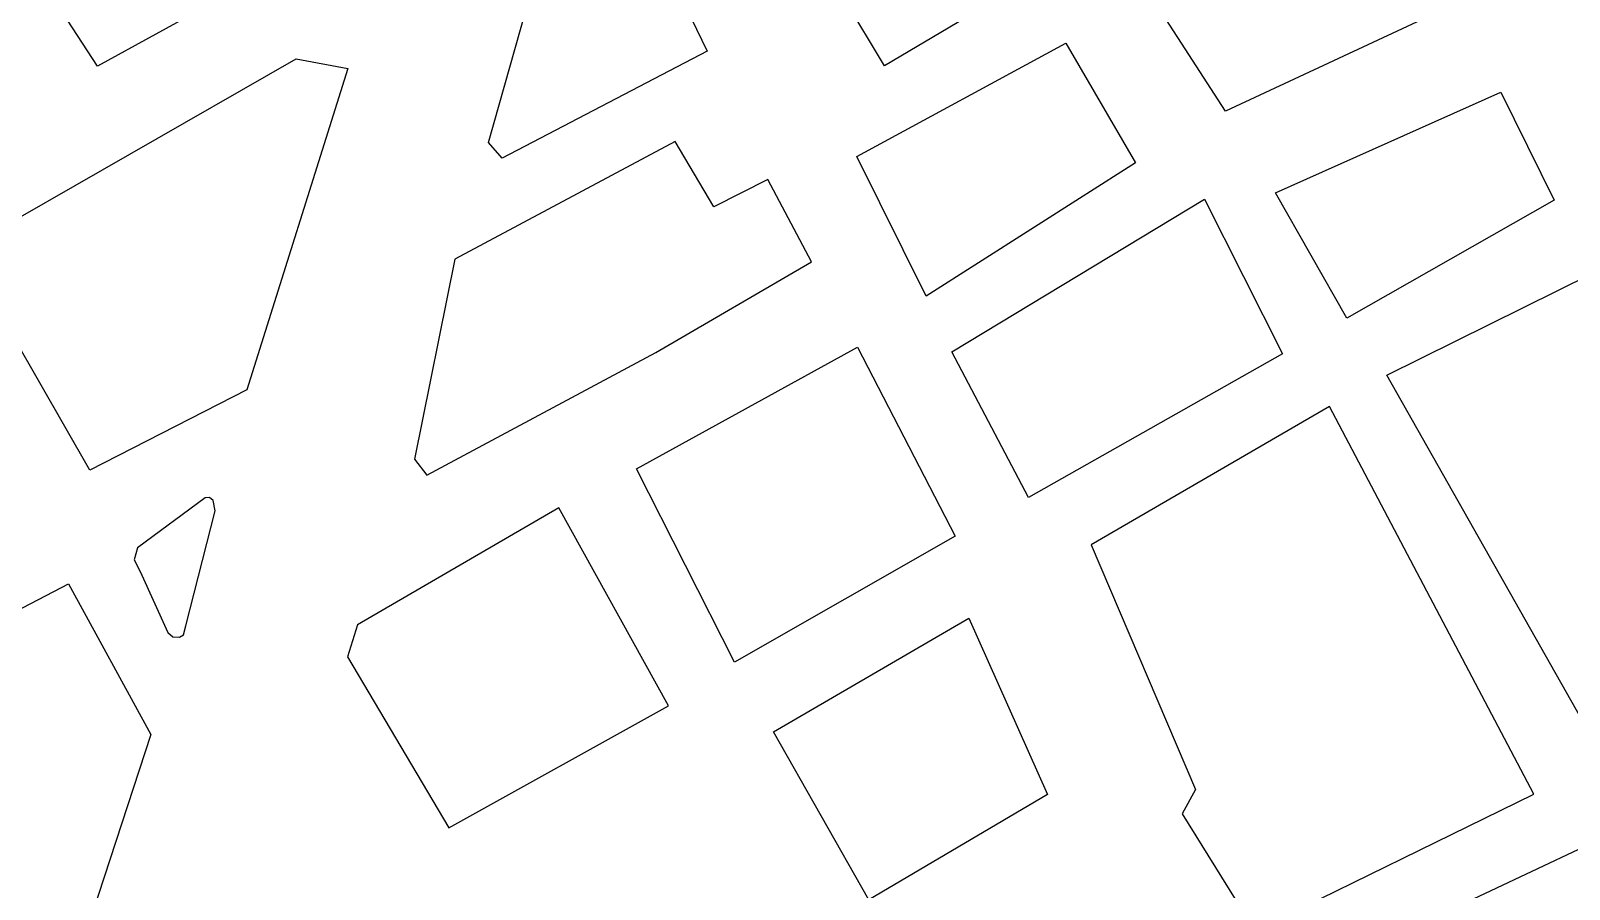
# Model space of a CAD drawing. Header units: millimetres. Extents: x 7657 to 9078, y 851 to 1875.
# Drawn here: x 8161.9 to 8397.5, y 1512.6 to 1644.1 of the extents above; entities that cross this region are included whole.
import ezdxf

# ---------------------------------------------------------------- set-up
doc = ezdxf.new("R2010")
doc.units = ezdxf.units.MM
doc.layers.add('Υπόβαθρο ΔΕΗ', color=7, linetype='Continuous')

msp = doc.modelspace()

# ---------------------------------------------------------------- linework, layer by layer
at = {"layer": 'Υπόβαθρο ΔΕΗ', "ltscale": 0.2}
for points in [[(8314.95, 1678.17), (8348.04, 1698.83), (8377.96, 1647.26), (8344.92, 1631.8), (8314.95, 1678.17)], [(8274.67, 1656.51), (8303.62, 1672.04), (8314.94, 1652), (8292.68, 1638.75), (8286.62, 1648.93), (8279.93, 1646.24), (8274.67, 1656.51)], [(8288.43, 1624.9), (8320.45, 1642.23), (8320.45, 1642.23), (8331.14, 1623.92), (8299.04, 1603.49), (8288.43, 1624.9)], [(8352.57, 1619.29), (8387.05, 1634.73), (8395.22, 1618.17), (8363.46, 1600.1), (8352.57, 1619.29)], [(8302.99, 1594.93), (8341.71, 1618.35), (8353.63, 1594.64), (8314.72, 1572.64), (8302.99, 1594.93)], [(8432.32, 1547.25), (8402.6, 1533.09), (8369.61, 1591.37), (8401.04, 1606.96), (8432.32, 1547.25)], [(8340.3, 1527.88), (8338.29, 1524.17), (8349.4, 1506.24), (8392.13, 1527.2), (8360.83, 1586.56), (8324.34, 1565.38), (8340.3, 1527.88)], [(8275.68, 1536.76), (8305.59, 1554.13), (8317.62, 1527.15), (8290.3, 1511.01), (8275.68, 1536.76)], [(8362.94, 1481.76), (8354.18, 1497.61), (8437.55, 1536.96), (8449.65, 1512.13)]]:
    msp.add_lwpolyline(points, dxfattribs=at)
at = {"layer": 'Υπόβαθρο ΔΕΗ'}
for points in [[(8162.6, 1654.09), (8198.42, 1677.34), (8214.32, 1665.97), (8207.99, 1658.22), (8190.01, 1648.53), (8172.17, 1638.71), (8162.31, 1653.9)], [(8244.24, 1670.19), (8250, 1673.07), (8265.55, 1641.03), (8234.14, 1624.61), (8232.03, 1627.02), (8244.24, 1670.19)], [(8151.61, 1610.64), (8202.61, 1639.86), (8210.5, 1638.34), (8195.01, 1589.14), (8170.97, 1576.83), (8151.6, 1610.63)], [(8281.52, 1608.75), (8274.84, 1621.37), (8266.56, 1617.16), (8260.6, 1627.18), (8226.87, 1609.16), (8220.7, 1578.5), (8222.58, 1576.04), (8257.66, 1594.83), (8281.52, 1608.75)], [(8254.72, 1577.02), (8288.53, 1595.65), (8303.52, 1566.7), (8269.7, 1547.39), (8254.72, 1577.02)], [(8188.63, 1572.57), (8178.29, 1564.91), (8177.79, 1563.08), (8178.71, 1561.32), (8182.93, 1551.93), (8183.7, 1551.3), (8184.72, 1551.25), (8185.33, 1551.57), (8185.69, 1552.99), (8190.16, 1570.6), (8189.86, 1572.17), (8189.33, 1572.62), (8188.63, 1572.57)], [(8225.95, 1522.02), (8259.6, 1540.74), (8242.8, 1571.05), (8211.99, 1553.12), (8210.43, 1548.22), (8225.95, 1522.02)], [(8148.03, 1482.98), (8127.83, 1538.63), (8167.72, 1559.4), (8180.31, 1536.34), (8159.8, 1473.58)]]:
    msp.add_lwpolyline(points, dxfattribs=at)

doc.saveas('drawing.dxf')
